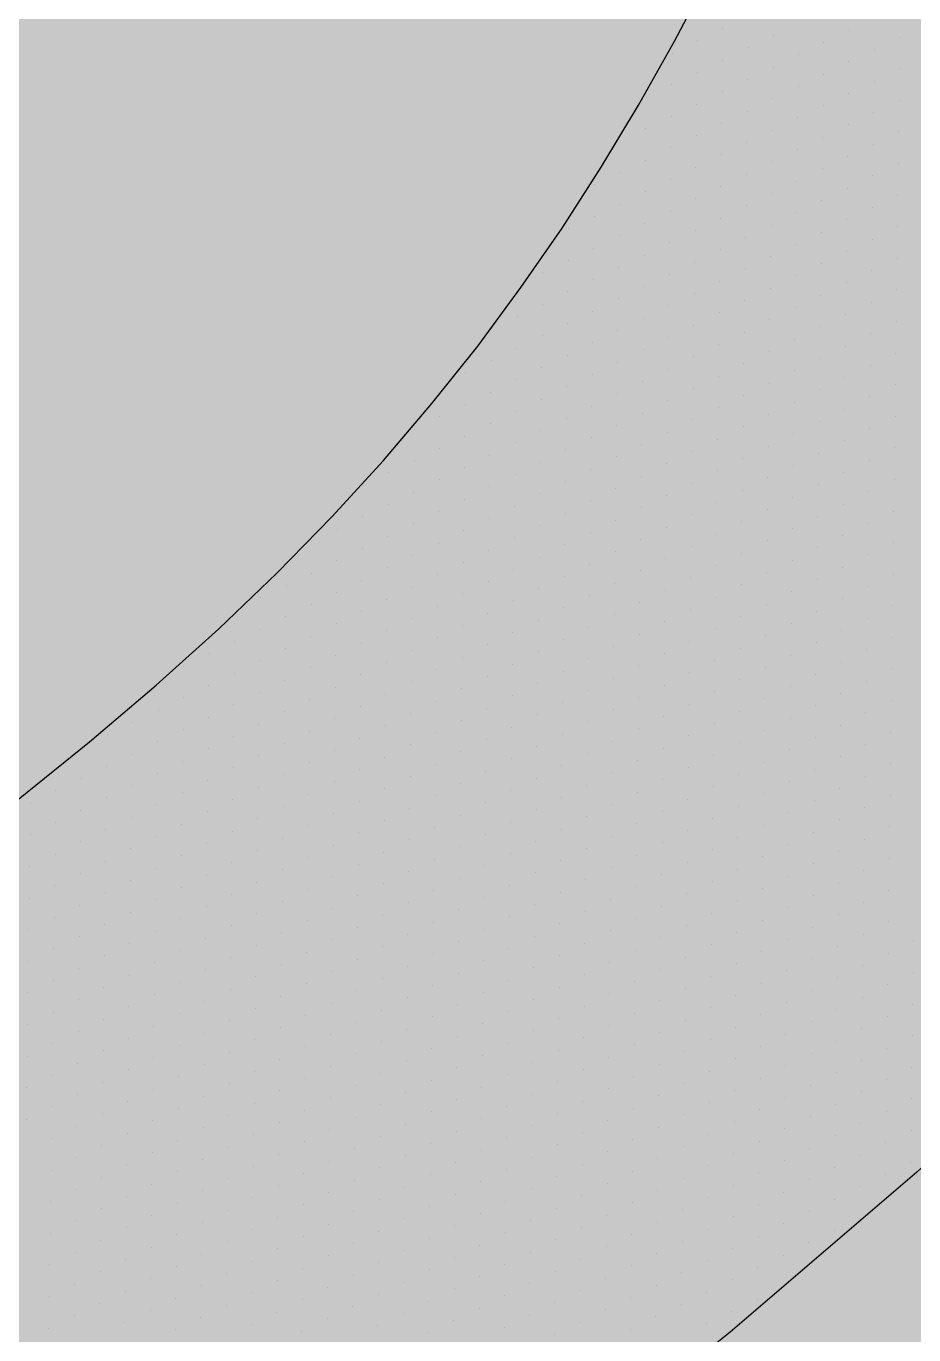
# Model space of a CAD drawing. Header units: millimetres. Extents: x -335 to 64136, y 248 to 109842.
# Drawn here: x -302.207 to -301.409, y 452.846 to 454.023 of the extents above; entities that cross this region are included whole.
import ezdxf

# ---------------------------------------------------------------- set-up
doc = ezdxf.new("R2010")
doc.units = ezdxf.units.MM
doc.header["$MEASUREMENT"] = 0
for name, color, linetype in [('colore lago', 131, 'Continuous'), ('LIN010CO', 2, 'Continuous'), ('LIN018CO', 6, 'Continuous')]:
    doc.layers.add(name, color=color, linetype=linetype)

# ---------------------------------------------------------------- blocks, each defined once
blk = doc.blocks.new('*X22')
at = {"color": 0}
for p, q in [((261.96925, 628.4849), (261.96925, 628.4849)), ((261.9756, 628.4849), (261.9756, 628.4849)), ((261.98195, 628.4849), (261.98195, 628.4849)), ((261.9883, 628.4849), (261.9883, 628.4849)), ((261.953375, 628.47855), (261.953375, 628.47855)), ((261.959725, 628.47855), (261.959725, 628.47855)), ((261.966075, 628.47855), (261.966075, 628.47855)), ((261.972425, 628.47855), (261.972425, 628.47855)), ((261.978775, 628.47855), (261.978775, 628.47855)), ((261.985125, 628.47855), (261.985125, 628.47855)), ((261.991475, 628.47855), (261.991475, 628.47855)), ((261.997825, 628.47855), (261.997825, 628.47855)), ((262.004175, 628.47855), (262.004175, 628.47855)), ((262.010525, 628.47855), (262.010525, 628.47855)), ((261.9375, 628.4722), (261.9375, 628.4722)), ((261.94385, 628.4722), (261.94385, 628.4722)), ((261.9502, 628.4722), (261.9502, 628.4722)), ((261.95655, 628.4722), (261.95655, 628.4722)), ((261.9629, 628.4722), (261.9629, 628.4722)), ((261.96925, 628.4722), (261.96925, 628.4722)), ((261.9756, 628.4722), (261.9756, 628.4722)), ((261.98195, 628.4722), (261.98195, 628.4722)), ((261.9883, 628.4722), (261.9883, 628.4722)), ((261.99465, 628.4722), (261.99465, 628.4722)), ((262.001, 628.4722), (262.001, 628.4722)), ((262.00735, 628.4722), (262.00735, 628.4722)), ((262.0137, 628.4722), (262.0137, 628.4722)), ((262.02005, 628.4722), (262.02005, 628.4722)), ((262.0264, 628.4722), (262.0264, 628.4722)), ((261.927975, 628.46585), (261.927975, 628.46585)), ((261.934325, 628.46585), (261.934325, 628.46585)), ((261.940675, 628.46585), (261.940675, 628.46585)), ((261.947025, 628.46585), (261.947025, 628.46585)), ((261.953375, 628.46585), (261.953375, 628.46585)), ((261.959725, 628.46585), (261.959725, 628.46585)), ((261.966075, 628.46585), (261.966075, 628.46585)), ((261.972425, 628.46585), (261.972425, 628.46585)), ((261.978775, 628.46585), (261.978775, 628.46585)), ((261.985125, 628.46585), (261.985125, 628.46585)), ((261.991475, 628.46585), (261.991475, 628.46585)), ((261.997825, 628.46585), (261.997825, 628.46585)), ((262.004175, 628.46585), (262.004175, 628.46585)), ((262.010525, 628.46585), (262.010525, 628.46585)), ((262.016875, 628.46585), (262.016875, 628.46585)), ((262.023225, 628.46585), (262.023225, 628.46585)), ((262.029575, 628.46585), (262.029575, 628.46585)), ((261.9121, 628.4595), (261.9121, 628.4595)), ((261.91845, 628.4595), (261.91845, 628.4595)), ((261.9248, 628.4595), (261.9248, 628.4595)), ((261.93115, 628.4595), (261.93115, 628.4595)), ((261.9375, 628.4595), (261.9375, 628.4595)), ((261.94385, 628.4595), (261.94385, 628.4595)), ((261.9502, 628.4595), (261.9502, 628.4595)), ((261.95655, 628.4595), (261.95655, 628.4595)), ((261.9629, 628.4595), (261.9629, 628.4595)), ((261.96925, 628.4595), (261.96925, 628.4595)), ((261.9756, 628.4595), (261.9756, 628.4595)), ((261.98195, 628.4595), (261.98195, 628.4595)), ((261.9883, 628.4595), (261.9883, 628.4595)), ((261.99465, 628.4595), (261.99465, 628.4595)), ((262.001, 628.4595), (262.001, 628.4595)), ((262.00735, 628.4595), (262.00735, 628.4595)), ((262.0137, 628.4595), (262.0137, 628.4595)), ((262.02005, 628.4595), (262.02005, 628.4595)), ((262.0264, 628.4595), (262.0264, 628.4595)), ((262.03275, 628.4595), (262.03275, 628.4595)), ((261.902575, 628.45315), (261.902575, 628.45315)), ((261.908925, 628.45315), (261.908925, 628.45315)), ((261.915275, 628.45315), (261.915275, 628.45315)), ((261.921625, 628.45315), (261.921625, 628.45315)), ((261.927975, 628.45315), (261.927975, 628.45315)), ((261.934325, 628.45315), (261.934325, 628.45315)), ((261.940675, 628.45315), (261.940675, 628.45315)), ((261.947025, 628.45315), (261.947025, 628.45315)), ((261.953375, 628.45315), (261.953375, 628.45315)), ((261.959725, 628.45315), (261.959725, 628.45315)), ((261.966075, 628.45315), (261.966075, 628.45315)), ((261.972425, 628.45315), (261.972425, 628.45315)), ((261.978775, 628.45315), (261.978775, 628.45315)), ((261.985125, 628.45315), (261.985125, 628.45315)), ((261.991475, 628.45315), (261.991475, 628.45315)), ((261.997825, 628.45315), (261.997825, 628.45315)), ((262.004175, 628.45315), (262.004175, 628.45315)), ((262.010525, 628.45315), (262.010525, 628.45315)), ((262.016875, 628.45315), (262.016875, 628.45315)), ((262.023225, 628.45315), (262.023225, 628.45315)), ((262.029575, 628.45315), (262.029575, 628.45315)), ((262.035925, 628.45315), (262.035925, 628.45315)), ((261.8867, 628.4468), (261.8867, 628.4468)), ((261.89305, 628.4468), (261.89305, 628.4468)), ((261.8994, 628.4468), (261.8994, 628.4468)), ((261.90575, 628.4468), (261.90575, 628.4468)), ((261.9121, 628.4468), (261.9121, 628.4468)), ((261.91845, 628.4468), (261.91845, 628.4468)), ((261.9248, 628.4468), (261.9248, 628.4468)), ((261.93115, 628.4468), (261.93115, 628.4468)), ((261.9375, 628.4468), (261.9375, 628.4468)), ((261.94385, 628.4468), (261.94385, 628.4468)), ((261.9502, 628.4468), (261.9502, 628.4468)), ((261.95655, 628.4468), (261.95655, 628.4468)), ((261.9629, 628.4468), (261.9629, 628.4468)), ((261.96925, 628.4468), (261.96925, 628.4468)), ((261.9756, 628.4468), (261.9756, 628.4468)), ((261.98195, 628.4468), (261.98195, 628.4468)), ((261.9883, 628.4468), (261.9883, 628.4468)), ((261.99465, 628.4468), (261.99465, 628.4468)), ((262.001, 628.4468), (262.001, 628.4468)), ((262.00735, 628.4468), (262.00735, 628.4468)), ((262.0137, 628.4468), (262.0137, 628.4468)), ((262.02005, 628.4468), (262.02005, 628.4468)), ((262.0264, 628.4468), (262.0264, 628.4468)), ((262.03275, 628.4468), (262.03275, 628.4468)), ((262.0391, 628.4468), (262.0391, 628.4468)), ((261.877175, 628.44045), (261.877175, 628.44045)), ((261.883525, 628.44045), (261.883525, 628.44045)), ((261.889875, 628.44045), (261.889875, 628.44045)), ((261.896225, 628.44045), (261.896225, 628.44045)), ((261.902575, 628.44045), (261.902575, 628.44045)), ((261.908925, 628.44045), (261.908925, 628.44045)), ((261.915275, 628.44045), (261.915275, 628.44045)), ((261.921625, 628.44045), (261.921625, 628.44045)), ((261.927975, 628.44045), (261.927975, 628.44045)), ((261.934325, 628.44045), (261.934325, 628.44045)), ((261.940675, 628.44045), (261.940675, 628.44045)), ((261.947025, 628.44045), (261.947025, 628.44045)), ((261.953375, 628.44045), (261.953375, 628.44045)), ((261.959725, 628.44045), (261.959725, 628.44045)), ((261.966075, 628.44045), (261.966075, 628.44045)), ((261.972425, 628.44045), (261.972425, 628.44045)), ((261.978775, 628.44045), (261.978775, 628.44045)), ((261.985125, 628.44045), (261.985125, 628.44045)), ((261.991475, 628.44045), (261.991475, 628.44045)), ((261.997825, 628.44045), (261.997825, 628.44045)), ((262.004175, 628.44045), (262.004175, 628.44045)), ((262.010525, 628.44045), (262.010525, 628.44045)), ((262.016875, 628.44045), (262.016875, 628.44045)), ((262.023225, 628.44045), (262.023225, 628.44045)), ((262.029575, 628.44045), (262.029575, 628.44045)), ((262.035925, 628.44045), (262.035925, 628.44045)), ((262.042275, 628.44045), (262.042275, 628.44045)), ((261.8613, 628.4341), (261.8613, 628.4341)), ((261.86765, 628.4341), (261.86765, 628.4341)), ((261.874, 628.4341), (261.874, 628.4341)), ((261.88035, 628.4341), (261.88035, 628.4341)), ((261.8867, 628.4341), (261.8867, 628.4341)), ((261.89305, 628.4341), (261.89305, 628.4341)), ((261.8994, 628.4341), (261.8994, 628.4341)), ((261.90575, 628.4341), (261.90575, 628.4341)), ((261.9121, 628.4341), (261.9121, 628.4341)), ((261.91845, 628.4341), (261.91845, 628.4341)), ((261.9248, 628.4341), (261.9248, 628.4341)), ((261.93115, 628.4341), (261.93115, 628.4341)), ((261.9375, 628.4341), (261.9375, 628.4341)), ((261.94385, 628.4341), (261.94385, 628.4341)), ((261.9502, 628.4341), (261.9502, 628.4341)), ((261.95655, 628.4341), (261.95655, 628.4341)), ((261.9629, 628.4341), (261.9629, 628.4341)), ((261.96925, 628.4341), (261.96925, 628.4341)), ((261.9756, 628.4341), (261.9756, 628.4341)), ((261.98195, 628.4341), (261.98195, 628.4341)), ((261.9883, 628.4341), (261.9883, 628.4341)), ((261.99465, 628.4341), (261.99465, 628.4341)), ((262.001, 628.4341), (262.001, 628.4341)), ((262.00735, 628.4341), (262.00735, 628.4341)), ((262.0137, 628.4341), (262.0137, 628.4341)), ((262.02005, 628.4341), (262.02005, 628.4341)), ((262.0264, 628.4341), (262.0264, 628.4341)), ((262.03275, 628.4341), (262.03275, 628.4341)), ((262.0391, 628.4341), (262.0391, 628.4341)), ((262.04545, 628.4341), (262.04545, 628.4341)), ((261.851775, 628.42775), (261.851775, 628.42775)), ((261.858125, 628.42775), (261.858125, 628.42775)), ((261.864475, 628.42775), (261.864475, 628.42775)), ((261.870825, 628.42775), (261.870825, 628.42775)), ((261.877175, 628.42775), (261.877175, 628.42775)), ((261.883525, 628.42775), (261.883525, 628.42775)), ((261.889875, 628.42775), (261.889875, 628.42775)), ((261.896225, 628.42775), (261.896225, 628.42775)), ((261.902575, 628.42775), (261.902575, 628.42775)), ((261.908925, 628.42775), (261.908925, 628.42775)), ((261.915275, 628.42775), (261.915275, 628.42775)), ((261.921625, 628.42775), (261.921625, 628.42775)), ((261.927975, 628.42775), (261.927975, 628.42775)), ((261.934325, 628.42775), (261.934325, 628.42775)), ((261.940675, 628.42775), (261.940675, 628.42775)), ((261.947025, 628.42775), (261.947025, 628.42775)), ((261.953375, 628.42775), (261.953375, 628.42775)), ((261.959725, 628.42775), (261.959725, 628.42775)), ((261.966075, 628.42775), (261.966075, 628.42775)), ((261.972425, 628.42775), (261.972425, 628.42775)), ((261.978775, 628.42775), (261.978775, 628.42775)), ((261.985125, 628.42775), (261.985125, 628.42775)), ((261.991475, 628.42775), (261.991475, 628.42775)), ((261.997825, 628.42775), (261.997825, 628.42775)), ((262.004175, 628.42775), (262.004175, 628.42775)), ((262.010525, 628.42775), (262.010525, 628.42775)), ((262.016875, 628.42775), (262.016875, 628.42775)), ((262.023225, 628.42775), (262.023225, 628.42775)), ((262.029575, 628.42775), (262.029575, 628.42775)), ((262.035925, 628.42775), (262.035925, 628.42775)), ((262.042275, 628.42775), (262.042275, 628.42775)), ((262.048625, 628.42775), (262.048625, 628.42775)), ((261.8359, 628.4214), (261.8359, 628.4214)), ((261.84225, 628.4214), (261.84225, 628.4214)), ((261.8486, 628.4214), (261.8486, 628.4214)), ((261.85495, 628.4214), (261.85495, 628.4214)), ((261.8613, 628.4214), (261.8613, 628.4214)), ((261.86765, 628.4214), (261.86765, 628.4214)), ((261.874, 628.4214), (261.874, 628.4214)), ((261.88035, 628.4214), (261.88035, 628.4214)), ((261.8867, 628.4214), (261.8867, 628.4214)), ((261.89305, 628.4214), (261.89305, 628.4214)), ((261.8994, 628.4214), (261.8994, 628.4214)), ((261.90575, 628.4214), (261.90575, 628.4214)), ((261.9121, 628.4214), (261.9121, 628.4214)), ((261.91845, 628.4214), (261.91845, 628.4214)), ((261.9248, 628.4214), (261.9248, 628.4214)), ((261.93115, 628.4214), (261.93115, 628.4214)), ((261.9375, 628.4214), (261.9375, 628.4214)), ((261.94385, 628.4214), (261.94385, 628.4214)), ((261.9502, 628.4214), (261.9502, 628.4214)), ((261.95655, 628.4214), (261.95655, 628.4214)), ((261.9629, 628.4214), (261.9629, 628.4214)), ((261.96925, 628.4214), (261.96925, 628.4214)), ((261.9756, 628.4214), (261.9756, 628.4214)), ((261.98195, 628.4214), (261.98195, 628.4214)), ((261.9883, 628.4214), (261.9883, 628.4214)), ((261.99465, 628.4214), (261.99465, 628.4214)), ((262.001, 628.4214), (262.001, 628.4214)), ((262.00735, 628.4214), (262.00735, 628.4214)), ((262.0137, 628.4214), (262.0137, 628.4214)), ((262.02005, 628.4214), (262.02005, 628.4214)), ((262.0264, 628.4214), (262.0264, 628.4214)), ((262.03275, 628.4214), (262.03275, 628.4214)), ((262.0391, 628.4214), (262.0391, 628.4214)), ((262.04545, 628.4214), (262.04545, 628.4214)), ((261.839075, 628.41505), (261.839075, 628.41505)), ((261.845425, 628.41505), (261.845425, 628.41505)), ((261.851775, 628.41505), (261.851775, 628.41505)), ((261.858125, 628.41505), (261.858125, 628.41505)), ((261.864475, 628.41505), (261.864475, 628.41505)), ((261.870825, 628.41505), (261.870825, 628.41505)), ((261.877175, 628.41505), (261.877175, 628.41505)), ((261.883525, 628.41505), (261.883525, 628.41505)), ((261.889875, 628.41505), (261.889875, 628.41505)), ((261.896225, 628.41505), (261.896225, 628.41505)), ((261.902575, 628.41505), (261.902575, 628.41505)), ((261.908925, 628.41505), (261.908925, 628.41505)), ((261.915275, 628.41505), (261.915275, 628.41505)), ((261.921625, 628.41505), (261.921625, 628.41505)), ((261.927975, 628.41505), (261.927975, 628.41505)), ((261.934325, 628.41505), (261.934325, 628.41505)), ((261.940675, 628.41505), (261.940675, 628.41505)), ((261.947025, 628.41505), (261.947025, 628.41505)), ((261.953375, 628.41505), (261.953375, 628.41505)), ((261.959725, 628.41505), (261.959725, 628.41505)), ((261.966075, 628.41505), (261.966075, 628.41505)), ((261.972425, 628.41505), (261.972425, 628.41505)), ((261.978775, 628.41505), (261.978775, 628.41505)), ((261.985125, 628.41505), (261.985125, 628.41505)), ((261.991475, 628.41505), (261.991475, 628.41505)), ((261.997825, 628.41505), (261.997825, 628.41505)), ((262.004175, 628.41505), (262.004175, 628.41505)), ((262.010525, 628.41505), (262.010525, 628.41505)), ((262.016875, 628.41505), (262.016875, 628.41505)), ((262.023225, 628.41505), (262.023225, 628.41505)), ((262.029575, 628.41505), (262.029575, 628.41505)), ((262.035925, 628.41505), (262.035925, 628.41505)), ((262.042275, 628.41505), (262.042275, 628.41505)), ((262.048625, 628.41505), (262.048625, 628.41505)), ((261.84225, 628.4087), (261.84225, 628.4087)), ((261.8486, 628.4087), (261.8486, 628.4087)), ((261.85495, 628.4087), (261.85495, 628.4087)), ((261.8613, 628.4087), (261.8613, 628.4087)), ((261.86765, 628.4087), (261.86765, 628.4087)), ((261.874, 628.4087), (261.874, 628.4087)), ((261.88035, 628.4087), (261.88035, 628.4087)), ((261.8867, 628.4087), (261.8867, 628.4087)), ((261.89305, 628.4087), (261.89305, 628.4087)), ((261.8994, 628.4087), (261.8994, 628.4087)), ((261.90575, 628.4087), (261.90575, 628.4087)), ((261.9121, 628.4087), (261.9121, 628.4087)), ((261.91845, 628.4087), (261.91845, 628.4087)), ((261.9248, 628.4087), (261.9248, 628.4087)), ((261.93115, 628.4087), (261.93115, 628.4087)), ((261.9375, 628.4087), (261.9375, 628.4087)), ((261.94385, 628.4087), (261.94385, 628.4087)), ((261.9502, 628.4087), (261.9502, 628.4087)), ((261.95655, 628.4087), (261.95655, 628.4087)), ((261.9629, 628.4087), (261.9629, 628.4087)), ((261.96925, 628.4087), (261.96925, 628.4087)), ((261.9756, 628.4087), (261.9756, 628.4087)), ((261.98195, 628.4087), (261.98195, 628.4087)), ((261.9883, 628.4087), (261.9883, 628.4087)), ((261.99465, 628.4087), (261.99465, 628.4087)), ((262.001, 628.4087), (262.001, 628.4087)), ((262.00735, 628.4087), (262.00735, 628.4087)), ((262.0137, 628.4087), (262.0137, 628.4087)), ((262.02005, 628.4087), (262.02005, 628.4087)), ((262.0264, 628.4087), (262.0264, 628.4087)), ((262.03275, 628.4087), (262.03275, 628.4087)), ((262.0391, 628.4087), (262.0391, 628.4087)), ((262.04545, 628.4087), (262.04545, 628.4087)), ((262.0518, 628.4087), (262.0518, 628.4087)), ((261.845425, 628.40235), (261.845425, 628.40235)), ((261.851775, 628.40235), (261.851775, 628.40235)), ((261.858125, 628.40235), (261.858125, 628.40235)), ((261.864475, 628.40235), (261.864475, 628.40235)), ((261.870825, 628.40235), (261.870825, 628.40235)), ((261.877175, 628.40235), (261.877175, 628.40235)), ((261.883525, 628.40235), (261.883525, 628.40235)), ((261.889875, 628.40235), (261.889875, 628.40235)), ((261.896225, 628.40235), (261.896225, 628.40235)), ((261.902575, 628.40235), (261.902575, 628.40235)), ((261.908925, 628.40235), (261.908925, 628.40235)), ((261.915275, 628.40235), (261.915275, 628.40235)), ((261.921625, 628.40235), (261.921625, 628.40235)), ((261.927975, 628.40235), (261.927975, 628.40235)), ((261.934325, 628.40235), (261.934325, 628.40235)), ((261.940675, 628.40235), (261.940675, 628.40235)), ((261.947025, 628.40235), (261.947025, 628.40235)), ((261.953375, 628.40235), (261.953375, 628.40235)), ((261.959725, 628.40235), (261.959725, 628.40235)), ((261.966075, 628.40235), (261.966075, 628.40235)), ((261.972425, 628.40235), (261.972425, 628.40235)), ((261.978775, 628.40235), (261.978775, 628.40235)), ((261.985125, 628.40235), (261.985125, 628.40235)), ((261.991475, 628.40235), (261.991475, 628.40235)), ((261.997825, 628.40235), (261.997825, 628.40235)), ((262.004175, 628.40235), (262.004175, 628.40235)), ((262.010525, 628.40235), (262.010525, 628.40235)), ((262.016875, 628.40235), (262.016875, 628.40235)), ((262.023225, 628.40235), (262.023225, 628.40235)), ((262.029575, 628.40235), (262.029575, 628.40235)), ((262.035925, 628.40235), (262.035925, 628.40235)), ((262.042275, 628.40235), (262.042275, 628.40235)), ((262.048625, 628.40235), (262.048625, 628.40235)), ((262.054975, 628.40235), (262.054975, 628.40235)), ((261.8486, 628.396), (261.8486, 628.396)), ((261.85495, 628.396), (261.85495, 628.396)), ((261.8613, 628.396), (261.8613, 628.396)), ((261.86765, 628.396), (261.86765, 628.396)), ((261.874, 628.396), (261.874, 628.396)), ((261.88035, 628.396), (261.88035, 628.396)), ((261.8867, 628.396), (261.8867, 628.396)), ((261.89305, 628.396), (261.89305, 628.396)), ((261.8994, 628.396), (261.8994, 628.396)), ((261.90575, 628.396), (261.90575, 628.396)), ((261.9121, 628.396), (261.9121, 628.396)), ((261.91845, 628.396), (261.91845, 628.396)), ((261.9248, 628.396), (261.9248, 628.396)), ((261.93115, 628.396), (261.93115, 628.396)), ((261.9375, 628.396), (261.9375, 628.396)), ((261.94385, 628.396), (261.94385, 628.396)), ((261.9502, 628.396), (261.9502, 628.396)), ((261.95655, 628.396), (261.95655, 628.396)), ((261.9629, 628.396), (261.9629, 628.396)), ((261.96925, 628.396), (261.96925, 628.396)), ((261.9756, 628.396), (261.9756, 628.396)), ((261.98195, 628.396), (261.98195, 628.396)), ((261.9883, 628.396), (261.9883, 628.396)), ((261.99465, 628.396), (261.99465, 628.396)), ((262.001, 628.396), (262.001, 628.396)), ((262.00735, 628.396), (262.00735, 628.396)), ((262.0137, 628.396), (262.0137, 628.396)), ((262.02005, 628.396), (262.02005, 628.396)), ((262.0264, 628.396), (262.0264, 628.396)), ((262.03275, 628.396), (262.03275, 628.396)), ((262.0391, 628.396), (262.0391, 628.396)), ((262.04545, 628.396), (262.04545, 628.396)), ((262.0518, 628.396), (262.0518, 628.396)), ((262.05815, 628.396), (262.05815, 628.396)), ((261.851775, 628.38965), (261.851775, 628.38965)), ((261.858125, 628.38965), (261.858125, 628.38965)), ((261.864475, 628.38965), (261.864475, 628.38965)), ((261.870825, 628.38965), (261.870825, 628.38965)), ((261.877175, 628.38965), (261.877175, 628.38965)), ((261.883525, 628.38965), (261.883525, 628.38965)), ((261.889875, 628.38965), (261.889875, 628.38965)), ((261.896225, 628.38965), (261.896225, 628.38965)), ((261.902575, 628.38965), (261.902575, 628.38965)), ((261.908925, 628.38965), (261.908925, 628.38965)), ((261.915275, 628.38965), (261.915275, 628.38965)), ((261.921625, 628.38965), (261.921625, 628.38965)), ((261.927975, 628.38965), (261.927975, 628.38965)), ((261.934325, 628.38965), (261.934325, 628.38965)), ((261.940675, 628.38965), (261.940675, 628.38965)), ((261.947025, 628.38965), (261.947025, 628.38965)), ((261.953375, 628.38965), (261.953375, 628.38965)), ((261.959725, 628.38965), (261.959725, 628.38965)), ((261.966075, 628.38965), (261.966075, 628.38965)), ((261.972425, 628.38965), (261.972425, 628.38965)), ((261.978775, 628.38965), (261.978775, 628.38965)), ((261.985125, 628.38965), (261.985125, 628.38965)), ((261.991475, 628.38965), (261.991475, 628.38965)), ((261.997825, 628.38965), (261.997825, 628.38965)), ((262.004175, 628.38965), (262.004175, 628.38965)), ((262.010525, 628.38965), (262.010525, 628.38965)), ((262.016875, 628.38965), (262.016875, 628.38965)), ((262.023225, 628.38965), (262.023225, 628.38965)), ((262.029575, 628.38965), (262.029575, 628.38965)), ((262.035925, 628.38965), (262.035925, 628.38965)), ((262.042275, 628.38965), (262.042275, 628.38965)), ((262.048625, 628.38965), (262.048625, 628.38965)), ((262.054975, 628.38965), (262.054975, 628.38965)), ((262.061325, 628.38965), (262.061325, 628.38965)), ((261.85495, 628.3833), (261.85495, 628.3833)), ((261.8613, 628.3833), (261.8613, 628.3833)), ((261.86765, 628.3833), (261.86765, 628.3833)), ((261.874, 628.3833), (261.874, 628.3833)), ((261.88035, 628.3833), (261.88035, 628.3833)), ((261.8867, 628.3833), (261.8867, 628.3833)), ((261.89305, 628.3833), (261.89305, 628.3833)), ((261.8994, 628.3833), (261.8994, 628.3833)), ((261.90575, 628.3833), (261.90575, 628.3833)), ((261.9121, 628.3833), (261.9121, 628.3833)), ((261.91845, 628.3833), (261.91845, 628.3833)), ((261.9248, 628.3833), (261.9248, 628.3833)), ((261.93115, 628.3833), (261.93115, 628.3833)), ((261.9375, 628.3833), (261.9375, 628.3833)), ((261.94385, 628.3833), (261.94385, 628.3833)), ((261.9502, 628.3833), (261.9502, 628.3833)), ((261.95655, 628.3833), (261.95655, 628.3833)), ((261.9629, 628.3833), (261.9629, 628.3833)), ((261.96925, 628.3833), (261.96925, 628.3833)), ((261.9756, 628.3833), (261.9756, 628.3833)), ((261.98195, 628.3833), (261.98195, 628.3833)), ((261.9883, 628.3833), (261.9883, 628.3833)), ((261.99465, 628.3833), (261.99465, 628.3833)), ((262.001, 628.3833), (262.001, 628.3833)), ((262.00735, 628.3833), (262.00735, 628.3833)), ((262.0137, 628.3833), (262.0137, 628.3833)), ((262.02005, 628.3833), (262.02005, 628.3833)), ((262.0264, 628.3833), (262.0264, 628.3833)), ((262.03275, 628.3833), (262.03275, 628.3833)), ((262.0391, 628.3833), (262.0391, 628.3833)), ((262.04545, 628.3833), (262.04545, 628.3833)), ((262.0518, 628.3833), (262.0518, 628.3833)), ((262.05815, 628.3833), (262.05815, 628.3833)), ((262.0645, 628.3833), (262.0645, 628.3833)), ((261.851775, 628.37695), (261.851775, 628.37695)), ((261.858125, 628.37695), (261.858125, 628.37695)), ((261.864475, 628.37695), (261.864475, 628.37695)), ((261.870825, 628.37695), (261.870825, 628.37695)), ((261.877175, 628.37695), (261.877175, 628.37695)), ((261.883525, 628.37695), (261.883525, 628.37695)), ((261.889875, 628.37695), (261.889875, 628.37695)), ((261.896225, 628.37695), (261.896225, 628.37695)), ((261.902575, 628.37695), (261.902575, 628.37695)), ((261.908925, 628.37695), (261.908925, 628.37695)), ((261.915275, 628.37695), (261.915275, 628.37695)), ((261.921625, 628.37695), (261.921625, 628.37695)), ((261.927975, 628.37695), (261.927975, 628.37695)), ((261.934325, 628.37695), (261.934325, 628.37695)), ((261.940675, 628.37695), (261.940675, 628.37695)), ((261.947025, 628.37695), (261.947025, 628.37695)), ((261.953375, 628.37695), (261.953375, 628.37695)), ((261.959725, 628.37695), (261.959725, 628.37695)), ((261.966075, 628.37695), (261.966075, 628.37695)), ((261.972425, 628.37695), (261.972425, 628.37695)), ((261.978775, 628.37695), (261.978775, 628.37695)), ((261.985125, 628.37695), (261.985125, 628.37695)), ((261.991475, 628.37695), (261.991475, 628.37695)), ((261.997825, 628.37695), (261.997825, 628.37695)), ((262.004175, 628.37695), (262.004175, 628.37695)), ((262.010525, 628.37695), (262.010525, 628.37695)), ((262.016875, 628.37695), (262.016875, 628.37695)), ((262.023225, 628.37695), (262.023225, 628.37695)), ((262.029575, 628.37695), (262.029575, 628.37695)), ((262.035925, 628.37695), (262.035925, 628.37695)), ((262.042275, 628.37695), (262.042275, 628.37695)), ((262.048625, 628.37695), (262.048625, 628.37695)), ((262.054975, 628.37695), (262.054975, 628.37695)), ((262.061325, 628.37695), (262.061325, 628.37695)), ((262.067675, 628.37695), (262.067675, 628.37695)), ((261.85495, 628.3706), (261.85495, 628.3706)), ((261.8613, 628.3706), (261.8613, 628.3706)), ((261.86765, 628.3706), (261.86765, 628.3706)), ((261.874, 628.3706), (261.874, 628.3706)), ((261.88035, 628.3706), (261.88035, 628.3706)), ((261.8867, 628.3706), (261.8867, 628.3706)), ((261.89305, 628.3706), (261.89305, 628.3706)), ((261.8994, 628.3706), (261.8994, 628.3706)), ((261.90575, 628.3706), (261.90575, 628.3706)), ((261.9121, 628.3706), (261.9121, 628.3706)), ((261.91845, 628.3706), (261.91845, 628.3706)), ((261.9248, 628.3706), (261.9248, 628.3706)), ((261.93115, 628.3706), (261.93115, 628.3706)), ((261.9375, 628.3706), (261.9375, 628.3706)), ((261.94385, 628.3706), (261.94385, 628.3706)), ((261.9502, 628.3706), (261.9502, 628.3706)), ((261.95655, 628.3706), (261.95655, 628.3706)), ((261.9629, 628.3706), (261.9629, 628.3706)), ((261.96925, 628.3706), (261.96925, 628.3706)), ((261.9756, 628.3706), (261.9756, 628.3706)), ((261.98195, 628.3706), (261.98195, 628.3706)), ((261.9883, 628.3706), (261.9883, 628.3706)), ((261.99465, 628.3706), (261.99465, 628.3706)), ((262.001, 628.3706), (262.001, 628.3706)), ((262.00735, 628.3706), (262.00735, 628.3706)), ((262.0137, 628.3706), (262.0137, 628.3706)), ((262.02005, 628.3706), (262.02005, 628.3706)), ((262.0264, 628.3706), (262.0264, 628.3706)), ((262.03275, 628.3706), (262.03275, 628.3706)), ((262.0391, 628.3706), (262.0391, 628.3706)), ((262.04545, 628.3706), (262.04545, 628.3706)), ((262.0518, 628.3706), (262.0518, 628.3706)), ((262.05815, 628.3706), (262.05815, 628.3706)), ((262.0645, 628.3706), (262.0645, 628.3706)), ((262.07085, 628.3706), (262.07085, 628.3706)), ((261.858125, 628.36425), (261.858125, 628.36425)), ((261.864475, 628.36425), (261.864475, 628.36425)), ((261.870825, 628.36425), (261.870825, 628.36425)), ((261.877175, 628.36425), (261.877175, 628.36425)), ((261.883525, 628.36425), (261.883525, 628.36425)), ((261.889875, 628.36425), (261.889875, 628.36425)), ((261.896225, 628.36425), (261.896225, 628.36425)), ((261.902575, 628.36425), (261.902575, 628.36425)), ((261.908925, 628.36425), (261.908925, 628.36425)), ((261.915275, 628.36425), (261.915275, 628.36425)), ((261.921625, 628.36425), (261.921625, 628.36425)), ((261.927975, 628.36425), (261.927975, 628.36425)), ((261.934325, 628.36425), (261.934325, 628.36425)), ((261.940675, 628.36425), (261.940675, 628.36425)), ((261.947025, 628.36425), (261.947025, 628.36425)), ((261.953375, 628.36425), (261.953375, 628.36425)), ((261.959725, 628.36425), (261.959725, 628.36425)), ((261.966075, 628.36425), (261.966075, 628.36425)), ((261.972425, 628.36425), (261.972425, 628.36425)), ((261.978775, 628.36425), (261.978775, 628.36425)), ((261.985125, 628.36425), (261.985125, 628.36425)), ((261.991475, 628.36425), (261.991475, 628.36425)), ((261.997825, 628.36425), (261.997825, 628.36425)), ((262.004175, 628.36425), (262.004175, 628.36425)), ((262.010525, 628.36425), (262.010525, 628.36425)), ((262.016875, 628.36425), (262.016875, 628.36425)), ((262.023225, 628.36425), (262.023225, 628.36425)), ((262.029575, 628.36425), (262.029575, 628.36425)), ((262.035925, 628.36425), (262.035925, 628.36425)), ((262.042275, 628.36425), (262.042275, 628.36425)), ((262.048625, 628.36425), (262.048625, 628.36425)), ((262.054975, 628.36425), (262.054975, 628.36425)), ((262.061325, 628.36425), (262.061325, 628.36425)), ((262.067675, 628.36425), (262.067675, 628.36425)), ((262.074025, 628.36425), (262.074025, 628.36425)), ((261.8613, 628.3579), (261.8613, 628.3579)), ((261.86765, 628.3579), (261.86765, 628.3579)), ((261.874, 628.3579), (261.874, 628.3579)), ((261.88035, 628.3579), (261.88035, 628.3579)), ((261.8867, 628.3579), (261.8867, 628.3579)), ((261.89305, 628.3579), (261.89305, 628.3579)), ((261.8994, 628.3579), (261.8994, 628.3579)), ((261.90575, 628.3579), (261.90575, 628.3579)), ((261.9121, 628.3579), (261.9121, 628.3579)), ((261.91845, 628.3579), (261.91845, 628.3579)), ((261.9248, 628.3579), (261.9248, 628.3579)), ((261.93115, 628.3579), (261.93115, 628.3579)), ((261.9375, 628.3579), (261.9375, 628.3579)), ((261.94385, 628.3579), (261.94385, 628.3579)), ((261.9502, 628.3579), (261.9502, 628.3579)), ((261.95655, 628.3579), (261.95655, 628.3579)), ((261.9629, 628.3579), (261.9629, 628.3579)), ((261.96925, 628.3579), (261.96925, 628.3579)), ((261.9756, 628.3579), (261.9756, 628.3579)), ((261.98195, 628.3579), (261.98195, 628.3579)), ((261.9883, 628.3579), (261.9883, 628.3579)), ((261.99465, 628.3579), (261.99465, 628.3579)), ((262.001, 628.3579), (262.001, 628.3579)), ((262.00735, 628.3579), (262.00735, 628.3579)), ((262.0137, 628.3579), (262.0137, 628.3579)), ((262.02005, 628.3579), (262.02005, 628.3579)), ((262.0264, 628.3579), (262.0264, 628.3579)), ((262.03275, 628.3579), (262.03275, 628.3579)), ((262.0391, 628.3579), (262.0391, 628.3579)), ((262.04545, 628.3579), (262.04545, 628.3579)), ((262.0518, 628.3579), (262.0518, 628.3579)), ((262.05815, 628.3579), (262.05815, 628.3579)), ((262.0645, 628.3579), (262.0645, 628.3579)), ((262.07085, 628.3579), (262.07085, 628.3579)), ((262.0772, 628.3579), (262.0772, 628.3579)), ((261.864475, 628.35155), (261.864475, 628.35155)), ((261.870825, 628.35155), (261.870825, 628.35155)), ((261.877175, 628.35155), (261.877175, 628.35155)), ((261.883525, 628.35155), (261.883525, 628.35155)), ((261.889875, 628.35155), (261.889875, 628.35155)), ((261.896225, 628.35155), (261.896225, 628.35155)), ((261.902575, 628.35155), (261.902575, 628.35155)), ((261.908925, 628.35155), (261.908925, 628.35155)), ((261.915275, 628.35155), (261.915275, 628.35155)), ((261.921625, 628.35155), (261.921625, 628.35155)), ((261.927975, 628.35155), (261.927975, 628.35155)), ((261.934325, 628.35155), (261.934325, 628.35155)), ((261.940675, 628.35155), (261.940675, 628.35155)), ((261.947025, 628.35155), (261.947025, 628.35155)), ((261.953375, 628.35155), (261.953375, 628.35155)), ((261.959725, 628.35155), (261.959725, 628.35155)), ((261.966075, 628.35155), (261.966075, 628.35155)), ((261.972425, 628.35155), (261.972425, 628.35155)), ((261.978775, 628.35155), (261.978775, 628.35155)), ((261.985125, 628.35155), (261.985125, 628.35155)), ((261.991475, 628.35155), (261.991475, 628.35155)), ((261.997825, 628.35155), (261.997825, 628.35155)), ((262.004175, 628.35155), (262.004175, 628.35155)), ((262.010525, 628.35155), (262.010525, 628.35155)), ((262.016875, 628.35155), (262.016875, 628.35155)), ((262.023225, 628.35155), (262.023225, 628.35155)), ((262.029575, 628.35155), (262.029575, 628.35155)), ((262.035925, 628.35155), (262.035925, 628.35155)), ((262.042275, 628.35155), (262.042275, 628.35155)), ((262.048625, 628.35155), (262.048625, 628.35155)), ((262.054975, 628.35155), (262.054975, 628.35155)), ((262.061325, 628.35155), (262.061325, 628.35155)), ((262.067675, 628.35155), (262.067675, 628.35155)), ((262.074025, 628.35155), (262.074025, 628.35155)), ((262.080375, 628.35155), (262.080375, 628.35155)), ((261.86765, 628.3452), (261.86765, 628.3452)), ((261.874, 628.3452), (261.874, 628.3452)), ((261.88035, 628.3452), (261.88035, 628.3452)), ((261.8867, 628.3452), (261.8867, 628.3452)), ((261.89305, 628.3452), (261.89305, 628.3452)), ((261.8994, 628.3452), (261.8994, 628.3452)), ((261.90575, 628.3452), (261.90575, 628.3452)), ((261.9121, 628.3452), (261.9121, 628.3452)), ((261.91845, 628.3452), (261.91845, 628.3452)), ((261.9248, 628.3452), (261.9248, 628.3452)), ((261.93115, 628.3452), (261.93115, 628.3452)), ((261.9375, 628.3452), (261.9375, 628.3452)), ((261.94385, 628.3452), (261.94385, 628.3452)), ((261.9502, 628.3452), (261.9502, 628.3452)), ((261.95655, 628.3452), (261.95655, 628.3452)), ((261.9629, 628.3452), (261.9629, 628.3452)), ((261.96925, 628.3452), (261.96925, 628.3452)), ((261.9756, 628.3452), (261.9756, 628.3452)), ((261.98195, 628.3452), (261.98195, 628.3452)), ((261.9883, 628.3452), (261.9883, 628.3452)), ((261.99465, 628.3452), (261.99465, 628.3452)), ((262.001, 628.3452), (262.001, 628.3452)), ((262.00735, 628.3452), (262.00735, 628.3452)), ((262.0137, 628.3452), (262.0137, 628.3452)), ((262.02005, 628.3452), (262.02005, 628.3452)), ((262.0264, 628.3452), (262.0264, 628.3452)), ((262.03275, 628.3452), (262.03275, 628.3452)), ((262.0391, 628.3452), (262.0391, 628.3452)), ((262.04545, 628.3452), (262.04545, 628.3452)), ((262.0518, 628.3452), (262.0518, 628.3452)), ((262.05815, 628.3452), (262.05815, 628.3452)), ((262.0645, 628.3452), (262.0645, 628.3452)), ((262.07085, 628.3452), (262.07085, 628.3452)), ((262.0772, 628.3452), (262.0772, 628.3452)), ((262.08355, 628.3452), (262.08355, 628.3452)), ((261.870825, 628.33885), (261.870825, 628.33885)), ((261.877175, 628.33885), (261.877175, 628.33885)), ((261.883525, 628.33885), (261.883525, 628.33885)), ((261.889875, 628.33885), (261.889875, 628.33885)), ((261.896225, 628.33885), (261.896225, 628.33885)), ((261.902575, 628.33885), (261.902575, 628.33885)), ((261.908925, 628.33885), (261.908925, 628.33885)), ((261.915275, 628.33885), (261.915275, 628.33885)), ((261.921625, 628.33885), (261.921625, 628.33885)), ((261.927975, 628.33885), (261.927975, 628.33885)), ((261.934325, 628.33885), (261.934325, 628.33885)), ((261.940675, 628.33885), (261.940675, 628.33885)), ((261.947025, 628.33885), (261.947025, 628.33885)), ((261.953375, 628.33885), (261.953375, 628.33885)), ((261.959725, 628.33885), (261.959725, 628.33885)), ((261.966075, 628.33885), (261.966075, 628.33885)), ((261.972425, 628.33885), (261.972425, 628.33885)), ((261.978775, 628.33885), (261.978775, 628.33885)), ((261.985125, 628.33885), (261.985125, 628.33885)), ((261.991475, 628.33885), (261.991475, 628.33885)), ((261.997825, 628.33885), (261.997825, 628.33885)), ((262.004175, 628.33885), (262.004175, 628.33885)), ((262.010525, 628.33885), (262.010525, 628.33885)), ((262.016875, 628.33885), (262.016875, 628.33885)), ((262.023225, 628.33885), (262.023225, 628.33885)), ((262.029575, 628.33885), (262.029575, 628.33885)), ((262.035925, 628.33885), (262.035925, 628.33885)), ((262.042275, 628.33885), (262.042275, 628.33885)), ((262.048625, 628.33885), (262.048625, 628.33885)), ((262.054975, 628.33885), (262.054975, 628.33885)), ((262.061325, 628.33885), (262.061325, 628.33885)), ((262.067675, 628.33885), (262.067675, 628.33885)), ((262.074025, 628.33885), (262.074025, 628.33885)), ((262.080375, 628.33885), (262.080375, 628.33885)), ((262.086725, 628.33885), (262.086725, 628.33885)), ((261.874, 628.3325), (261.874, 628.3325)), ((261.88035, 628.3325), (261.88035, 628.3325)), ((261.8867, 628.3325), (261.8867, 628.3325)), ((261.89305, 628.3325), (261.89305, 628.3325)), ((261.8994, 628.3325), (261.8994, 628.3325)), ((261.90575, 628.3325), (261.90575, 628.3325)), ((261.9121, 628.3325), (261.9121, 628.3325)), ((261.91845, 628.3325), (261.91845, 628.3325)), ((261.9248, 628.3325), (261.9248, 628.3325)), ((261.93115, 628.3325), (261.93115, 628.3325)), ((261.9375, 628.3325), (261.9375, 628.3325)), ((261.94385, 628.3325), (261.94385, 628.3325)), ((261.9502, 628.3325), (261.9502, 628.3325)), ((261.95655, 628.3325), (261.95655, 628.3325)), ((261.9629, 628.3325), (261.9629, 628.3325)), ((261.96925, 628.3325), (261.96925, 628.3325)), ((261.9756, 628.3325), (261.9756, 628.3325)), ((261.98195, 628.3325), (261.98195, 628.3325)), ((261.9883, 628.3325), (261.9883, 628.3325)), ((261.99465, 628.3325), (261.99465, 628.3325)), ((262.001, 628.3325), (262.001, 628.3325)), ((262.00735, 628.3325), (262.00735, 628.3325)), ((262.0137, 628.3325), (262.0137, 628.3325)), ((262.02005, 628.3325), (262.02005, 628.3325)), ((262.0264, 628.3325), (262.0264, 628.3325)), ((262.03275, 628.3325), (262.03275, 628.3325)), ((262.0391, 628.3325), (262.0391, 628.3325)), ((262.04545, 628.3325), (262.04545, 628.3325)), ((262.0518, 628.3325), (262.0518, 628.3325)), ((262.05815, 628.3325), (262.05815, 628.3325)), ((262.0645, 628.3325), (262.0645, 628.3325)), ((262.07085, 628.3325), (262.07085, 628.3325)), ((262.0772, 628.3325), (262.0772, 628.3325)), ((262.08355, 628.3325), (262.08355, 628.3325)), ((262.0899, 628.3325), (262.0899, 628.3325)), ((261.877175, 628.32615), (261.877175, 628.32615)), ((261.883525, 628.32615), (261.883525, 628.32615)), ((261.889875, 628.32615), (261.889875, 628.32615)), ((261.896225, 628.32615), (261.896225, 628.32615)), ((261.902575, 628.32615), (261.902575, 628.32615)), ((261.908925, 628.32615), (261.908925, 628.32615)), ((261.915275, 628.32615), (261.915275, 628.32615)), ((261.921625, 628.32615), (261.921625, 628.32615)), ((261.927975, 628.32615), (261.927975, 628.32615)), ((261.934325, 628.32615), (261.934325, 628.32615)), ((261.940675, 628.32615), (261.940675, 628.32615)), ((261.947025, 628.32615), (261.947025, 628.32615)), ((261.953375, 628.32615), (261.953375, 628.32615)), ((261.959725, 628.32615), (261.959725, 628.32615)), ((261.966075, 628.32615), (261.966075, 628.32615)), ((261.972425, 628.32615), (261.972425, 628.32615)), ((261.978775, 628.32615), (261.978775, 628.32615)), ((261.985125, 628.32615), (261.985125, 628.32615)), ((261.991475, 628.32615), (261.991475, 628.32615)), ((261.997825, 628.32615), (261.997825, 628.32615)), ((262.004175, 628.32615), (262.004175, 628.32615)), ((262.010525, 628.32615), (262.010525, 628.32615)), ((262.016875, 628.32615), (262.016875, 628.32615)), ((262.023225, 628.32615), (262.023225, 628.32615)), ((262.029575, 628.32615), (262.029575, 628.32615)), ((262.035925, 628.32615), (262.035925, 628.32615)), ((262.042275, 628.32615), (262.042275, 628.32615)), ((262.048625, 628.32615), (262.048625, 628.32615)), ((262.054975, 628.32615), (262.054975, 628.32615)), ((262.061325, 628.32615), (262.061325, 628.32615)), ((262.067675, 628.32615), (262.067675, 628.32615)), ((262.074025, 628.32615), (262.074025, 628.32615)), ((262.080375, 628.32615), (262.080375, 628.32615)), ((262.086725, 628.32615), (262.086725, 628.32615)), ((262.093075, 628.32615), (262.093075, 628.32615)), ((261.88035, 628.3198), (261.88035, 628.3198)), ((261.8867, 628.3198), (261.8867, 628.3198)), ((261.89305, 628.3198), (261.89305, 628.3198)), ((261.8994, 628.3198), (261.8994, 628.3198)), ((261.90575, 628.3198), (261.90575, 628.3198)), ((261.9121, 628.3198), (261.9121, 628.3198)), ((261.91845, 628.3198), (261.91845, 628.3198)), ((261.9248, 628.3198), (261.9248, 628.3198)), ((261.93115, 628.3198), (261.93115, 628.3198)), ((261.9375, 628.3198), (261.9375, 628.3198)), ((261.94385, 628.3198), (261.94385, 628.3198)), ((261.9502, 628.3198), (261.9502, 628.3198)), ((261.95655, 628.3198), (261.95655, 628.3198)), ((261.9629, 628.3198), (261.9629, 628.3198)), ((261.96925, 628.3198), (261.96925, 628.3198)), ((261.9756, 628.3198), (261.9756, 628.3198)), ((261.98195, 628.3198), (261.98195, 628.3198)), ((261.9883, 628.3198), (261.9883, 628.3198)), ((261.99465, 628.3198), (261.99465, 628.3198)), ((262.001, 628.3198), (262.001, 628.3198)), ((262.00735, 628.3198), (262.00735, 628.3198)), ((262.0137, 628.3198), (262.0137, 628.3198)), ((262.02005, 628.3198), (262.02005, 628.3198)), ((262.0264, 628.3198), (262.0264, 628.3198)), ((262.03275, 628.3198), (262.03275, 628.3198)), ((262.0391, 628.3198), (262.0391, 628.3198)), ((262.04545, 628.3198), (262.04545, 628.3198)), ((262.0518, 628.3198), (262.0518, 628.3198)), ((262.05815, 628.3198), (262.05815, 628.3198)), ((262.0645, 628.3198), (262.0645, 628.3198)), ((262.07085, 628.3198), (262.07085, 628.3198)), ((262.0772, 628.3198), (262.0772, 628.3198)), ((262.08355, 628.3198), (262.08355, 628.3198)), ((262.0899, 628.3198), (262.0899, 628.3198)), ((262.09625, 628.3198), (262.09625, 628.3198)), ((261.883525, 628.31345), (261.883525, 628.31345)), ((261.889875, 628.31345), (261.889875, 628.31345)), ((261.896225, 628.31345), (261.896225, 628.31345)), ((261.902575, 628.31345), (261.902575, 628.31345)), ((261.908925, 628.31345), (261.908925, 628.31345)), ((261.915275, 628.31345), (261.915275, 628.31345)), ((261.921625, 628.31345), (261.921625, 628.31345)), ((261.927975, 628.31345), (261.927975, 628.31345)), ((261.934325, 628.31345), (261.934325, 628.31345)), ((261.940675, 628.31345), (261.940675, 628.31345)), ((261.947025, 628.31345), (261.947025, 628.31345)), ((261.953375, 628.31345), (261.953375, 628.31345)), ((261.959725, 628.31345), (261.959725, 628.31345)), ((261.966075, 628.31345), (261.966075, 628.31345)), ((261.972425, 628.31345), (261.972425, 628.31345)), ((261.978775, 628.31345), (261.978775, 628.31345)), ((261.985125, 628.31345), (261.985125, 628.31345)), ((261.991475, 628.31345), (261.991475, 628.31345)), ((261.997825, 628.31345), (261.997825, 628.31345)), ((262.004175, 628.31345), (262.004175, 628.31345)), ((262.010525, 628.31345), (262.010525, 628.31345)), ((262.016875, 628.31345), (262.016875, 628.31345)), ((262.023225, 628.31345), (262.023225, 628.31345)), ((262.029575, 628.31345), (262.029575, 628.31345)), ((262.035925, 628.31345), (262.035925, 628.31345)), ((262.042275, 628.31345), (262.042275, 628.31345)), ((262.048625, 628.31345), (262.048625, 628.31345)), ((262.054975, 628.31345), (262.054975, 628.31345)), ((262.061325, 628.31345), (262.061325, 628.31345)), ((262.067675, 628.31345), (262.067675, 628.31345)), ((262.074025, 628.31345), (262.074025, 628.31345)), ((262.080375, 628.31345), (262.080375, 628.31345)), ((262.086725, 628.31345), (262.086725, 628.31345)), ((262.093075, 628.31345), (262.093075, 628.31345)), ((262.099425, 628.31345), (262.099425, 628.31345)), ((261.90575, 628.3071), (261.90575, 628.3071)), ((261.9121, 628.3071), (261.9121, 628.3071)), ((261.91845, 628.3071), (261.91845, 628.3071)), ((261.9248, 628.3071), (261.9248, 628.3071)), ((261.93115, 628.3071), (261.93115, 628.3071)), ((261.9375, 628.3071), (261.9375, 628.3071)), ((261.94385, 628.3071), (261.94385, 628.3071)), ((261.9502, 628.3071), (261.9502, 628.3071)), ((261.95655, 628.3071), (261.95655, 628.3071)), ((261.9629, 628.3071), (261.9629, 628.3071)), ((261.96925, 628.3071), (261.96925, 628.3071)), ((261.9756, 628.3071), (261.9756, 628.3071)), ((261.98195, 628.3071), (261.98195, 628.3071)), ((261.9883, 628.3071), (261.9883, 628.3071)), ((261.99465, 628.3071), (261.99465, 628.3071)), ((262.001, 628.3071), (262.001, 628.3071)), ((262.00735, 628.3071), (262.00735, 628.3071)), ((262.0137, 628.3071), (262.0137, 628.3071)), ((262.02005, 628.3071), (262.02005, 628.3071)), ((262.0264, 628.3071), (262.0264, 628.3071)), ((262.03275, 628.3071), (262.03275, 628.3071)), ((262.0391, 628.3071), (262.0391, 628.3071)), ((262.04545, 628.3071), (262.04545, 628.3071)), ((262.0518, 628.3071), (262.0518, 628.3071)), ((262.05815, 628.3071), (262.05815, 628.3071)), ((262.0645, 628.3071), (262.0645, 628.3071)), ((262.07085, 628.3071), (262.07085, 628.3071)), ((262.0772, 628.3071), (262.0772, 628.3071)), ((262.08355, 628.3071), (262.08355, 628.3071)), ((262.0899, 628.3071), (262.0899, 628.3071)), ((262.09625, 628.3071), (262.09625, 628.3071)), ((262.1026, 628.3071), (262.1026, 628.3071)), ((261.927975, 628.30075), (261.927975, 628.30075)), ((261.934325, 628.30075), (261.934325, 628.30075)), ((261.940675, 628.30075), (261.940675, 628.30075)), ((261.947025, 628.30075), (261.947025, 628.30075)), ((261.953375, 628.30075), (261.953375, 628.30075)), ((261.959725, 628.30075), (261.959725, 628.30075)), ((261.966075, 628.30075), (261.966075, 628.30075)), ((261.972425, 628.30075), (261.972425, 628.30075)), ((261.978775, 628.30075), (261.978775, 628.30075)), ((261.985125, 628.30075), (261.985125, 628.30075)), ((261.991475, 628.30075), (261.991475, 628.30075)), ((261.997825, 628.30075), (261.997825, 628.30075)), ((262.004175, 628.30075), (262.004175, 628.30075)), ((262.010525, 628.30075), (262.010525, 628.30075)), ((262.016875, 628.30075), (262.016875, 628.30075)), ((262.023225, 628.30075), (262.023225, 628.30075)), ((262.029575, 628.30075), (262.029575, 628.30075)), ((262.035925, 628.30075), (262.035925, 628.30075)), ((262.042275, 628.30075), (262.042275, 628.30075)), ((262.048625, 628.30075), (262.048625, 628.30075)), ((262.054975, 628.30075), (262.054975, 628.30075)), ((262.061325, 628.30075), (262.061325, 628.30075)), ((262.067675, 628.30075), (262.067675, 628.30075)), ((262.074025, 628.30075), (262.074025, 628.30075)), ((262.080375, 628.30075), (262.080375, 628.30075)), ((262.086725, 628.30075), (262.086725, 628.30075)), ((262.093075, 628.30075), (262.093075, 628.30075)), ((262.099425, 628.30075), (262.099425, 628.30075)), ((262.105775, 628.30075), (262.105775, 628.30075)), ((261.9502, 628.2944), (261.9502, 628.2944)), ((261.95655, 628.2944), (261.95655, 628.2944)), ((261.9629, 628.2944), (261.9629, 628.2944)), ((261.96925, 628.2944), (261.96925, 628.2944)), ((261.9756, 628.2944), (261.9756, 628.2944)), ((261.98195, 628.2944), (261.98195, 628.2944)), ((261.9883, 628.2944), (261.9883, 628.2944)), ((261.99465, 628.2944), (261.99465, 628.2944)), ((262.001, 628.2944), (262.001, 628.2944)), ((262.00735, 628.2944), (262.00735, 628.2944)), ((262.0137, 628.2944), (262.0137, 628.2944)), ((262.02005, 628.2944), (262.02005, 628.2944)), ((262.0264, 628.2944), (262.0264, 628.2944)), ((262.03275, 628.2944), (262.03275, 628.2944)), ((262.0391, 628.2944), (262.0391, 628.2944)), ((262.04545, 628.2944), (262.04545, 628.2944)), ((262.0518, 628.2944), (262.0518, 628.2944)), ((262.05815, 628.2944), (262.05815, 628.2944)), ((262.0645, 628.2944), (262.0645, 628.2944)), ((262.07085, 628.2944), (262.07085, 628.2944)), ((262.0772, 628.2944), (262.0772, 628.2944)), ((262.08355, 628.2944), (262.08355, 628.2944)), ((262.0899, 628.2944), (262.0899, 628.2944)), ((262.09625, 628.2944), (262.09625, 628.2944)), ((262.1026, 628.2944), (262.1026, 628.2944)), ((262.10895, 628.2944), (262.10895, 628.2944)), ((261.966075, 628.28805), (261.966075, 628.28805)), ((261.972425, 628.28805), (261.972425, 628.28805)), ((261.978775, 628.28805), (261.978775, 628.28805)), ((261.985125, 628.28805), (261.985125, 628.28805)), ((261.991475, 628.28805), (261.991475, 628.28805)), ((261.997825, 628.28805), (261.997825, 628.28805)), ((262.004175, 628.28805), (262.004175, 628.28805)), ((262.010525, 628.28805), (262.010525, 628.28805)), ((262.016875, 628.28805), (262.016875, 628.28805)), ((262.023225, 628.28805), (262.023225, 628.28805)), ((262.029575, 628.28805), (262.029575, 628.28805)), ((262.035925, 628.28805), (262.035925, 628.28805)), ((262.042275, 628.28805), (262.042275, 628.28805)), ((262.048625, 628.28805), (262.048625, 628.28805)), ((262.054975, 628.28805), (262.054975, 628.28805)), ((262.061325, 628.28805), (262.061325, 628.28805)), ((262.067675, 628.28805), (262.067675, 628.28805)), ((262.074025, 628.28805), (262.074025, 628.28805)), ((262.080375, 628.28805), (262.080375, 628.28805)), ((262.086725, 628.28805), (262.086725, 628.28805)), ((262.093075, 628.28805), (262.093075, 628.28805)), ((262.099425, 628.28805), (262.099425, 628.28805)), ((262.105775, 628.28805), (262.105775, 628.28805)), ((262.112125, 628.28805), (262.112125, 628.28805)), ((261.98195, 628.2817), (261.98195, 628.2817)), ((261.9883, 628.2817), (261.9883, 628.2817)), ((261.99465, 628.2817), (261.99465, 628.2817)), ((262.001, 628.2817), (262.001, 628.2817)), ((262.00735, 628.2817), (262.00735, 628.2817)), ((262.0137, 628.2817), (262.0137, 628.2817)), ((262.02005, 628.2817), (262.02005, 628.2817)), ((262.0264, 628.2817), (262.0264, 628.2817)), ((262.03275, 628.2817), (262.03275, 628.2817)), ((262.0391, 628.2817), (262.0391, 628.2817)), ((262.04545, 628.2817), (262.04545, 628.2817)), ((262.0518, 628.2817), (262.0518, 628.2817)), ((262.05815, 628.2817), (262.05815, 628.2817)), ((262.0645, 628.2817), (262.0645, 628.2817)), ((262.07085, 628.2817), (262.07085, 628.2817)), ((262.0772, 628.2817), (262.0772, 628.2817)), ((262.08355, 628.2817), (262.08355, 628.2817)), ((262.0899, 628.2817), (262.0899, 628.2817)), ((262.09625, 628.2817), (262.09625, 628.2817)), ((262.1026, 628.2817), (262.1026, 628.2817)), ((262.10895, 628.2817), (262.10895, 628.2817)), ((262.1153, 628.2817), (262.1153, 628.2817)), ((261.997825, 628.27535), (261.997825, 628.27535)), ((262.004175, 628.27535), (262.004175, 628.27535)), ((262.010525, 628.27535), (262.010525, 628.27535)), ((262.016875, 628.27535), (262.016875, 628.27535)), ((262.023225, 628.27535), (262.023225, 628.27535)), ((262.029575, 628.27535), (262.029575, 628.27535)), ((262.035925, 628.27535), (262.035925, 628.27535)), ((262.042275, 628.27535), (262.042275, 628.27535)), ((262.048625, 628.27535), (262.048625, 628.27535)), ((262.054975, 628.27535), (262.054975, 628.27535)), ((262.061325, 628.27535), (262.061325, 628.27535)), ((262.067675, 628.27535), (262.067675, 628.27535)), ((262.074025, 628.27535), (262.074025, 628.27535)), ((262.080375, 628.27535), (262.080375, 628.27535)), ((262.086725, 628.27535), (262.086725, 628.27535)), ((262.093075, 628.27535), (262.093075, 628.27535)), ((262.099425, 628.27535), (262.099425, 628.27535)), ((262.105775, 628.27535), (262.105775, 628.27535)), ((262.112125, 628.27535), (262.112125, 628.27535)), ((262.118475, 628.27535), (262.118475, 628.27535)), ((262.0137, 628.269), (262.0137, 628.269)), ((262.02005, 628.269), (262.02005, 628.269)), ((262.0264, 628.269), (262.0264, 628.269)), ((262.03275, 628.269), (262.03275, 628.269)), ((262.0391, 628.269), (262.0391, 628.269)), ((262.04545, 628.269), (262.04545, 628.269)), ((262.0518, 628.269), (262.0518, 628.269)), ((262.05815, 628.269), (262.05815, 628.269)), ((262.0645, 628.269), (262.0645, 628.269)), ((262.07085, 628.269), (262.07085, 628.269)), ((262.0772, 628.269), (262.0772, 628.269)), ((262.08355, 628.269), (262.08355, 628.269)), ((262.0899, 628.269), (262.0899, 628.269)), ((262.09625, 628.269), (262.09625, 628.269)), ((262.1026, 628.269), (262.1026, 628.269)), ((262.10895, 628.269), (262.10895, 628.269)), ((262.1153, 628.269), (262.1153, 628.269)), ((262.12165, 628.269), (262.12165, 628.269)), ((262.023225, 628.26265), (262.023225, 628.26265)), ((262.029575, 628.26265), (262.029575, 628.26265)), ((262.035925, 628.26265), (262.035925, 628.26265)), ((262.042275, 628.26265), (262.042275, 628.26265)), ((262.048625, 628.26265), (262.048625, 628.26265)), ((262.054975, 628.26265), (262.054975, 628.26265)), ((262.061325, 628.26265), (262.061325, 628.26265)), ((262.067675, 628.26265), (262.067675, 628.26265)), ((262.074025, 628.26265), (262.074025, 628.26265)), ((262.080375, 628.26265), (262.080375, 628.26265)), ((262.086725, 628.26265), (262.086725, 628.26265)), ((262.093075, 628.26265), (262.093075, 628.26265)), ((262.099425, 628.26265), (262.099425, 628.26265)), ((262.105775, 628.26265), (262.105775, 628.26265)), ((262.112125, 628.26265), (262.112125, 628.26265)), ((262.118475, 628.26265), (262.118475, 628.26265)), ((262.124825, 628.26265), (262.124825, 628.26265)), ((262.0391, 628.2563), (262.0391, 628.2563)), ((262.04545, 628.2563), (262.04545, 628.2563)), ((262.0518, 628.2563), (262.0518, 628.2563)), ((262.05815, 628.2563), (262.05815, 628.2563)), ((262.0645, 628.2563), (262.0645, 628.2563)), ((262.07085, 628.2563), (262.07085, 628.2563)), ((262.0772, 628.2563), (262.0772, 628.2563)), ((262.08355, 628.2563), (262.08355, 628.2563)), ((262.0899, 628.2563), (262.0899, 628.2563)), ((262.09625, 628.2563), (262.09625, 628.2563)), ((262.1026, 628.2563), (262.1026, 628.2563)), ((262.10895, 628.2563), (262.10895, 628.2563)), ((262.1153, 628.2563), (262.1153, 628.2563)), ((262.12165, 628.2563), (262.12165, 628.2563)), ((262.128, 628.2563), (262.128, 628.2563)), ((262.048625, 628.24995), (262.048625, 628.24995)), ((262.054975, 628.24995), (262.054975, 628.24995)), ((262.061325, 628.24995), (262.061325, 628.24995)), ((262.067675, 628.24995), (262.067675, 628.24995)), ((262.074025, 628.24995), (262.074025, 628.24995)), ((262.080375, 628.24995), (262.080375, 628.24995)), ((262.086725, 628.24995), (262.086725, 628.24995)), ((262.093075, 628.24995), (262.093075, 628.24995)), ((262.099425, 628.24995), (262.099425, 628.24995)), ((262.105775, 628.24995), (262.105775, 628.24995)), ((262.112125, 628.24995), (262.112125, 628.24995)), ((262.118475, 628.24995), (262.118475, 628.24995)), ((262.124825, 628.24995), (262.124825, 628.24995)), ((262.131175, 628.24995), (262.131175, 628.24995)), ((262.05815, 628.2436), (262.05815, 628.2436)), ((262.0645, 628.2436), (262.0645, 628.2436)), ((262.07085, 628.2436), (262.07085, 628.2436)), ((262.0772, 628.2436), (262.0772, 628.2436)), ((262.08355, 628.2436), (262.08355, 628.2436)), ((262.0899, 628.2436), (262.0899, 628.2436)), ((262.09625, 628.2436), (262.09625, 628.2436)), ((262.1026, 628.2436), (262.1026, 628.2436)), ((262.10895, 628.2436), (262.10895, 628.2436)), ((262.1153, 628.2436), (262.1153, 628.2436)), ((262.12165, 628.2436), (262.12165, 628.2436)), ((262.128, 628.2436), (262.128, 628.2436)), ((262.13435, 628.2436), (262.13435, 628.2436)), ((262.067675, 628.23725), (262.067675, 628.23725)), ((262.074025, 628.23725), (262.074025, 628.23725)), ((262.080375, 628.23725), (262.080375, 628.23725)), ((262.086725, 628.23725), (262.086725, 628.23725)), ((262.093075, 628.23725), (262.093075, 628.23725)), ((262.099425, 628.23725), (262.099425, 628.23725)), ((262.105775, 628.23725), (262.105775, 628.23725)), ((262.112125, 628.23725), (262.112125, 628.23725)), ((262.118475, 628.23725), (262.118475, 628.23725)), ((262.124825, 628.23725), (262.124825, 628.23725)), ((262.0772, 628.2309), (262.0772, 628.2309)), ((262.08355, 628.2309), (262.08355, 628.2309)), ((262.0899, 628.2309), (262.0899, 628.2309)), ((262.09625, 628.2309), (262.09625, 628.2309)), ((262.1026, 628.2309), (262.1026, 628.2309)), ((262.10895, 628.2309), (262.10895, 628.2309)), ((262.086725, 628.22455), (262.086725, 628.22455)), ((262.093075, 628.22455), (262.093075, 628.22455)), ((262.099425, 628.22455), (262.099425, 628.22455))]:
    blk.add_line(p, q, dxfattribs=at)
blk = doc.blocks.new('FIP')
at = {"layer": 'LIN010CO'}
for points in [[(-0.66655, 0.81033), (-0.64096, 0.82703), (-0.61526, 0.84112), (-0.58921, 0.85344), (-0.56266, 0.86468), (-0.53576, 0.87495), (-0.50871, 0.8842), (-0.48174, 0.89239), (-0.45505, 0.89947), (-0.42886, 0.9054), (-0.40339, 0.91014), (-0.37884, 0.91363), (-0.3554, 0.91586), (-0.33306, 0.91689), (-0.3118, 0.91682), (-0.29157, 0.91573), (-0.27234, 0.91371), (-0.25408, 0.91085), (-0.23674, 0.90724)], [(-0.4092, 0.81071), (-0.41919, 0.80841), (-0.4287, 0.80595), (-0.43776, 0.80331), (-0.44642, 0.8005), (-0.45471, 0.79751), (-0.46268, 0.79433), (-0.47036, 0.79095), (-0.4778, 0.78737), (-0.48504, 0.78358), (-0.49211, 0.77958), (-0.49904, 0.77534), (-0.50587, 0.77088), (-0.51262, 0.76619), (-0.51931, 0.76125)]]:
    blk.add_lwpolyline(points, dxfattribs=at)
at = {"layer": 'LIN010CO', "xscale": -0.5, "yscale": 0.5, "zscale": 0.5}
blk.add_blockref('*X22', (130.53157, -313.345), dxfattribs=at)

msp = doc.modelspace()

# ---------------------------------------------------------------- hatches: boundary and pattern name
at = {"layer": 'colore lago', "linetype": 'Continuous', "lineweight": 0}
msp.add_hatch(color=256, dxfattribs=at).paths.add_polyline_path([(-312.38264, 424.38548), (-302.15266, 427.40348), (-294.50865, 427.80748), (-286.46064, 426.94448), (-279.55365, 428.69248), (-270.72865, 435.24048), (-265.29765, 441.90348), (-261.09665, 444.69048), (-255.79765, 448.78748), (-249.65065, 454.99548), (-249.87665, 457.13848), (-248.17265, 458.71048), (-243.91365, 458.44848), (-231.51899, 467.44804), (-219.71592, 476.01805), (-220.40264, 478.89914), (-213.99922, 486.79725), (-210.87206, 487.54263), (-194.87937, 500.9038), (-194.77873, 500.77989), (-194.52964, 500.99348), (-189.01965, 505.71848), (-183.49064, 510.97748), (-174.25166, 520.06648), (-167.80464, 526.32548), (-160.16665, 533.70348), (-153.10865, 540.33248), (-142.77665, 549.54148), (-138.72965, 552.68648), (-123.24765, 563.72148), (-114.11096, 569.41745), (-114.39195, 569.87), (-117.39783, 574.71114), (-120.69979, 580.02913), (-128.57865, 592.71848), (-138.23988, 586.68061), (-161.43365, 572.18548), (-162.95975, 574.60946), (-166.14665, 572.74548), (-168.16266, 571.75848), (-172.51465, 570.11848), (-176.78364, 568.52148), (-180.93165, 566.78248), (-186.27165, 564.10448), (-191.35264, 561.10848), (-197.61964, 557.14448), (-201.67851, 554.62358), (-203.78465, 553.31548), (-211.41966, 548.49648), (-217.09363, 544.89976), (-216.82965, 543.38348), (-218.67665, 540.30148), (-222.05665, 537.09148), (-230.78465, 537.05248), (-241.41465, 529.76848), (-248.88865, 523.97348), (-261.05365, 514.39848), (-276.82866, 503.29348), (-277.17892, 503.41049), (-289.31665, 495.14848), (-303.14866, 485.43648), (-320.62364, 475.41148), (-335.18517, 467.50034), (-335.18517, 416.83235), (-328.87465, 418.67548), (-317.58165, 422.79748)])

# ---------------------------------------------------------------- block references
at = {"layer": 'LIN018CO', "xscale": 8.000000000019188, "yscale": 8.000000000019188, "zscale": 8.000000000019188, "rotation": 205.8330697797579}
msp.add_blockref('FIP', (-307.98625, 457.7391), dxfattribs=at)

doc.saveas('drawing.dxf')
